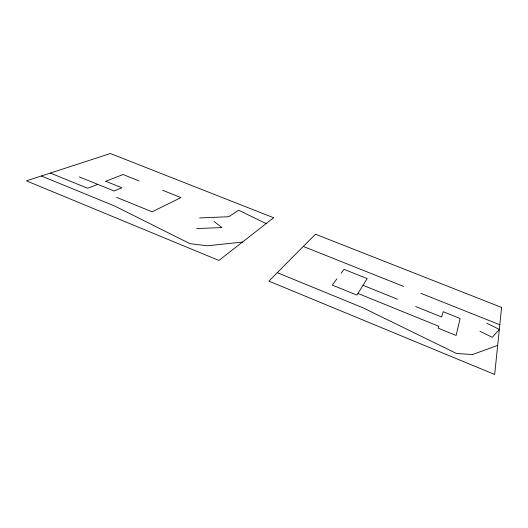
<?xml version="1.0" encoding="UTF-8"?>
<svg xmlns="http://www.w3.org/2000/svg" width="528" height="528" viewBox="0 0 528 528"><rect width="100%" height="100%" fill="white"/><g stroke="black" fill="none" stroke-linecap="round" stroke-linejoin="round"><path stroke-width="0.79" d="M336.93 278.843L332.29 285.1L356.875 295.106L367.217 278.619L343.999 269.32L341.101 273.22M97.72 184.351L87.622 188.258L50.345 173.059M105.877 181.196L123.09 174.53L139.049 180.893M497.68 345.385L472.461 354.565L456.436 353.45L362.855 307.745L277.279 272.672M242.451 242.068L207.398 245.784L189.994 243.685L114.906 206.125L41.362 175.982M199.61 217.945L228.822 216.718L238.656 210.217L266.145 223.582M196.687 228.532L221.951 227.588L214.269 221.654M162.637 190.298L180.926 197.591L152.137 211.814L116.602 197.36M303.316 246.451L403.59 286.427M420.922 293.337L499.811 324.786M105.725 181.249L121.902 187.77L114.154 191.011L79.332 176.9M363.02 285.311L397.525 299.224M415.642 306.53L441.606 316.998L443.197 311.698L460.119 318.496L456.1 335.465L438.247 328.205L438.821 326.297L357.918 293.436M479.978 331.287L492.307 337.319L499.33 329.426L486.737 323.195M501.6 307.461L494.67 374.477L268.891 281.12L315.467 234.214L501.6 307.461M273.623 217.747L218.889 260.449L26.4 180.853L110.398 153.523L273.623 217.747"/></g></svg>
